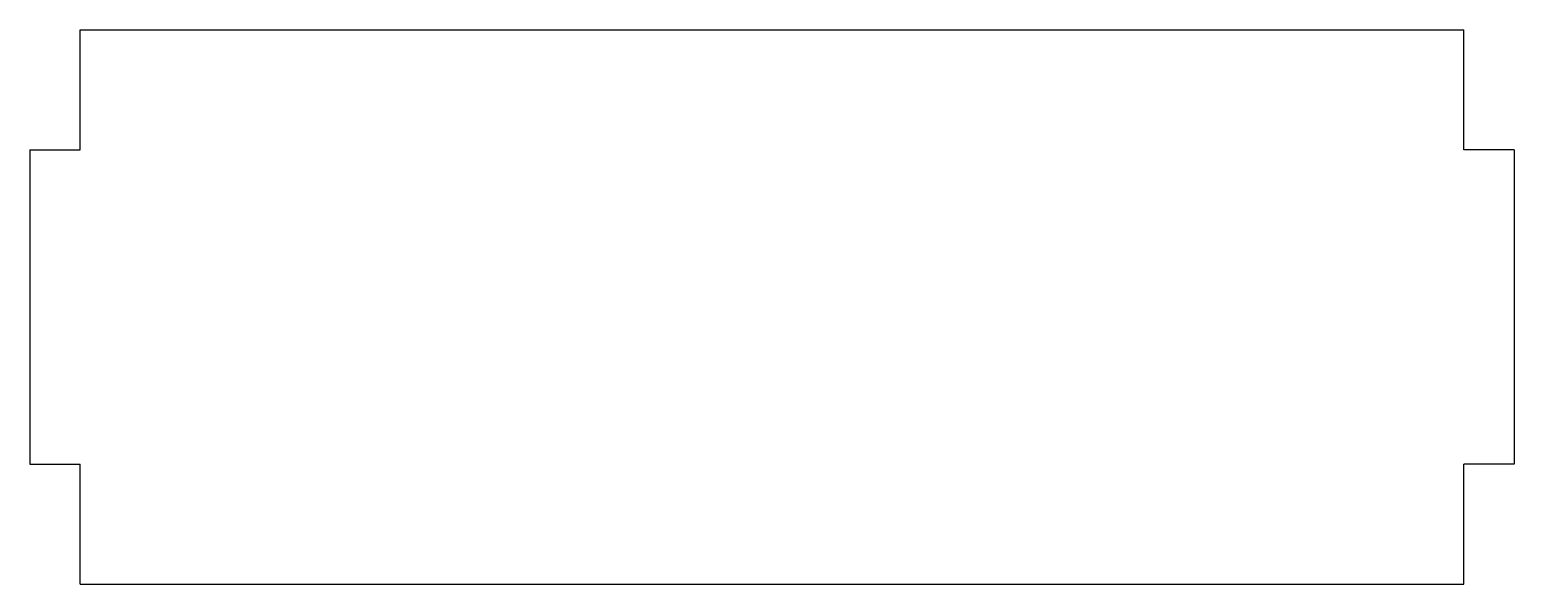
# Model space of a CAD drawing. Header units: millimetres. Extents: x -8 to 228, y 0 to 88.
import ezdxf

# ---------------------------------------------------------------- set-up
doc = ezdxf.new("R2010")
doc.units = ezdxf.units.MM

msp = doc.modelspace()

# ---------------------------------------------------------------- linework, layer by layer
at = {"color": 7, "linetype": 'Continuous', "lineweight": 25}
for p, q in [((0, 88.21), (220, 88.21)), ((0, 69.105), (0, 88.21)), ((220, 69.105), (220, 88.21)), ((-8, 69.105), (-8, 19.105)), ((-8, 69.105), (0, 69.105)), ((228, 69.105), (220, 69.105)), ((228, 69.105), (228, 19.105)), ((-8, 19.105), (0, 19.105)), ((0, 0), (0, 19.105)), ((220, 0), (220, 19.105)), ((228, 19.105), (220, 19.105)), ((0, 0), (220, 0))]:
    msp.add_line(p, q, dxfattribs=at)

doc.saveas('drawing.dxf')
